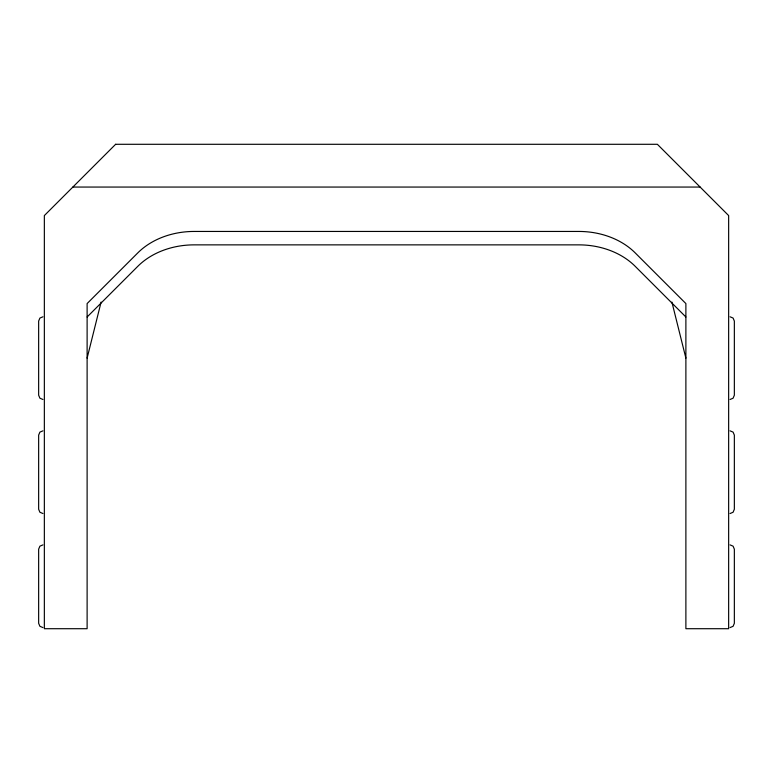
<?xml version="1.0" encoding="UTF-8"?>
<svg xmlns="http://www.w3.org/2000/svg" width="773" height="773" viewBox="0 0 773 773"><rect width="100%" height="100%" fill="white"/><g stroke="black" fill="none" stroke-linecap="round" stroke-linejoin="round"><path stroke-width="1.16" d="M87.117 358.131L101.099 302.079M87.117 316.998L137.845 266.279A71.28 55.482 0 0 1 194.091 244.867L578.909 244.867A71.28 55.482 0 0 1 635.155 266.279L685.883 316.998M42.93 316.795L39.906 318.07L38.65 321.066L38.65 395.196L39.906 398.201L42.93 399.477M42.93 430.841L39.906 432.126L38.65 435.122L38.65 509.252L39.906 512.248L42.93 513.523M730.07 399.477L733.094 398.201L734.35 395.196L734.35 321.066L733.094 318.07L730.07 316.795M42.93 544.888L39.906 546.173L38.65 549.168L38.65 623.299L39.906 626.294L42.93 627.579M730.07 513.523L733.094 512.248L734.35 509.252L734.35 435.122L733.094 432.126L730.07 430.841M730.07 627.579L733.094 626.294L734.35 623.299L734.35 549.168L733.094 546.173L730.07 544.888M72.865 187.056L700.135 187.056M671.901 302.079L685.883 358.131M115.631 144.29L44.351 215.57L44.351 628.71L87.117 628.71L87.117 303.567L137.845 252.848A71.28 55.482 0 0 1 194.091 231.446L578.909 231.446A71.28 55.482 0 0 1 635.155 252.848L685.883 303.567L685.883 628.71L728.649 628.71L728.649 215.57L657.369 144.29L115.631 144.29"/></g></svg>
